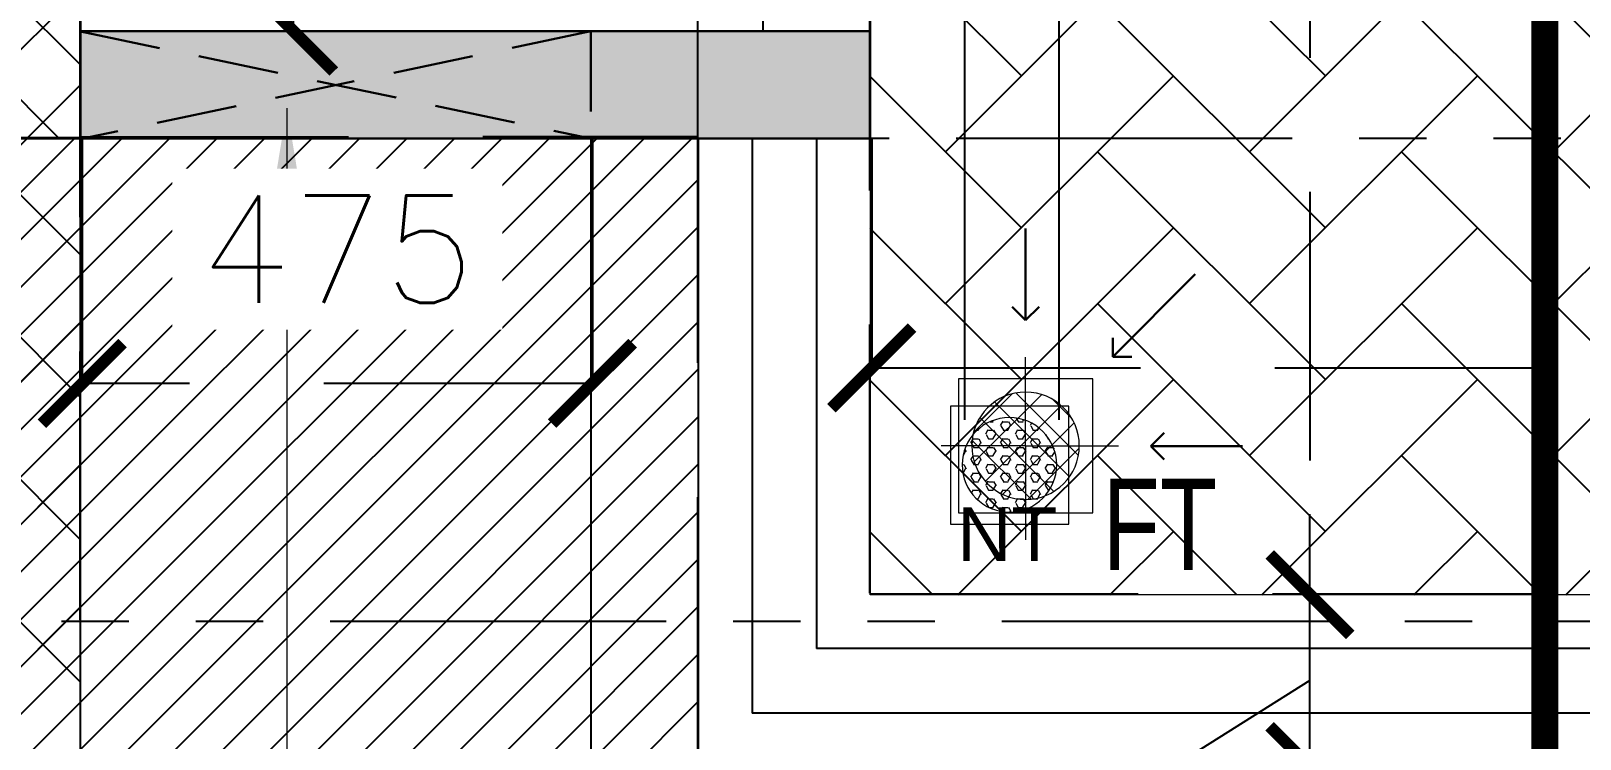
# Model space of a CAD drawing. Header units: millimetres. Extents: x 1135099 to 1230264, y -5736945 to -5695799.
# Drawn here: x 1202645 to 1204086, y -5729244 to -5728585 of the extents above; entities that cross this region are included whole.
import ezdxf

# ---------------------------------------------------------------- set-up
doc = ezdxf.new("R2010")
doc.units = ezdxf.units.MM
doc.header["$LTSCALE"] = 1000
doc.header["$MEASUREMENT"] = 0
for name, pattern in [('$0$AUDIT_D_120904163729-0', [0]), ('$0$PHANTOM2', [1.25, 0.625, -0.125, 0.125, -0.125, 0.125, -0.125]), ('2BHK-A - FRONT$1$AUDIT_D_120904163729-0', [0]), ('2BHK-A - FRONT$1$HIDDEN', [0.375, 0.25, -0.125]), ('AUDIT_D_120904163729-0', [0]), ('T8(T9 IS SIMILAR) - DIMENSION & TEXTING$0$HIDDEN', [0.375, 0.25, -0.125]), ('T8(T9 IS SIMILAR) - DIMENSION & TEXTING$0$T8_REFUGE COLUMNS$0$HIDDEN', [0.375, 0.25, -0.125]), ('T8(T9 IS SIMILAR) - DIMENSION & TEXTING$1$AUDIT_D_120904163729-0', [0]), ('T8(T9 IS SIMILAR) - TYPICAL FLOOR ELEVATION$1$AUDIT_D_120904163729-0', [0]), ('T8(T9 IS SIMILAR)$0$$0$HIDDEN', [0.375, 0.25, -0.125]), ('T8(T9 IS SIMILAR)$0$HIDDEN', [0.375, 0.25, -0.125])]:
    doc.linetypes.add(name, pattern=pattern)
doc.layers.get('0').update_dxf_attribs({"linetype": 'AUDIT_D_120904163729-0'})
for name, color, linetype in [('$0$A-WALL-FEATURES', 6, '$0$AUDIT_D_120904163729-0'), ('2BHK-A - FRONT$1$A-DECK SUNK 125', 8, 'Continuous'), ('2BHK-A - FRONT$1$A-HATCH -160', 251, '2BHK-A - FRONT$1$AUDIT_D_120904163729-0'), ('2BHK-A - FRONT$1$CUT-OUT', 49, 'Continuous'), ('2BHK-A - FRONT$1$ELE 1', 1, 'Continuous'), ('T8(T9 IS SIMILAR) - DIMENSION & TEXTING$0$A-DIMENSIONS', 2, 'T8(T9 IS SIMILAR) - DIMENSION & TEXTING$0$HIDDEN'), ('T8(T9 IS SIMILAR) - DIMENSION & TEXTING$0$A-PLUMBING', 7, 'T8(T9 IS SIMILAR) - DIMENSION & TEXTING$1$AUDIT_D_120904163729-0'), ('T8(T9 IS SIMILAR) - DIMENSION & TEXTING$0$U-TI-NT', 7, 'Continuous'), ('T8(T9 IS SIMILAR) - DIMENSION & TEXTING$0$U-TI-TEXT', 7, 'Continuous'), ('T8(T9 IS SIMILAR) - TYPICAL FLOOR ELEVATION$1$A-WALL HATCH', 252, 'T8(T9 IS SIMILAR) - TYPICAL FLOOR ELEVATION$1$AUDIT_D_120904163729-0'), ('T8(T9 IS SIMILAR) - TYPICAL FLOOR ELEVATION$1$A-WALL-FEATURES', 6, 'T8(T9 IS SIMILAR) - TYPICAL FLOOR ELEVATION$1$AUDIT_D_120904163729-0'), ('T8(T9 IS SIMILAR)$0$S-BEAM', 20, 'T8(T9 IS SIMILAR)$0$$0$HIDDEN')]:
    doc.layers.add(name, color=color, linetype=linetype)
for name, color, linetype, lineweight in [('2BHK-A - FRONT$1$$0$a-TOI-fixtures', 251, 'Continuous', 0), ('2BHK-A - FRONT$1$a-TOI-fixtures', 251, 'Continuous', 0), ('2BHK-A - FRONT$1$A-WALL- 160', 6, 'Continuous', 30), ('2BHK-A - FRONT$1$Ele', 8, 'Continuous', 15), ('T8(T9 IS SIMILAR) - DIMENSION & TEXTING$1$a-Text', 4, 'Continuous', 0), ('T8(T9 IS SIMILAR) - DIMENSION & TEXTING$1$R0-18-10-2014-T1-1st Podium Floor Plan$0$Text', 2, 'Continuous', 0), ('T8(T9 IS SIMILAR)$0$D&W', 8, 'Continuous', 25)]:
    doc.layers.add(name, color=color, linetype=linetype, lineweight=lineweight)
doc.layers.add('T8(T9 IS SIMILAR) - DIMENSION & TEXTING$0$U-IPD-75mm RWP PIPE', color=7, linetype='Continuous', true_color=0x2a00ff)
doc.styles.add('2BHK-A - FRONT$1$Romans 1', font='romans.shx', dxfattribs={"height": 100})
doc.styles.add('T8(T9 IS SIMILAR) - DIMENSION & TEXTING$0$arial', font='sanss___.ttf')
doc.styles.add('T8(T9 IS SIMILAR) - DIMENSION & TEXTING$0$Romans 1', font='romans.shx', dxfattribs={"height": 100})
doc.styles.add('T8(T9 IS SIMILAR) - DIMENSION & TEXTING$1$ARIAL ARROW', font='swisscl.ttf')
doc.styles.add('T8(T9 IS SIMILAR) - DIMENSION & TEXTING$1$Tahoma', font='tahoma.ttf')
doc.dimstyles.new('2BHK-A - FRONT$1$ALPINE S', dxfattribs={"dimscale": 0, "dimtxt": 100, "dimasz": 75, "dimexe": 0, "dimexo": 0, "dimgap": 75, "dimtad": 1, "dimdec": 0, "dimzin": 0, "dimdsep": 46, "dimtxsty": '2BHK-A - FRONT$1$Romans 1', "dimblk": '2BHK-A - FRONT$1$_ArchTick', "dimcen": 0.09, "dimclrd": 256, "dimclre": 256, "dimclrt": 7, "dimadec": 0, "dimazin": 0, "dimtfac": 1, "dimtdec": 0, "dimtofl": 0, "dimtmove": 1, "dimatfit": 0, "dimldrblk": '2BHK-A - FRONT$1$_Open90', "dimfxl": 1, "dimtolj": 1, "dimtzin": 0, "dimarcsym": 0})
doc.dimstyles.new('T8(T9 IS SIMILAR) - DIMENSION & TEXTING$0$ALPINE S', dxfattribs={"dimscale": 0, "dimtxt": 100, "dimasz": 75, "dimexe": 0, "dimexo": 0, "dimgap": 75, "dimtad": 1, "dimdec": 0, "dimzin": 0, "dimdsep": 46, "dimtxsty": 'T8(T9 IS SIMILAR) - DIMENSION & TEXTING$0$Romans 1', "dimblk": 'T8(T9 IS SIMILAR) - DIMENSION & TEXTING$0$_ArchTick', "dimcen": 0.09, "dimclrd": 256, "dimclre": 256, "dimclrt": 7, "dimadec": 0, "dimazin": 0, "dimtfac": 1, "dimtdec": 0, "dimtofl": 0, "dimtmove": 1, "dimatfit": 0, "dimldrblk": 'T8(T9 IS SIMILAR) - DIMENSION & TEXTING$0$_Open90', "dimfxl": 1, "dimtolj": 1, "dimtzin": 0, "dimarcsym": 0})
doc.dimstyles.new('T8(T9 IS SIMILAR) - DIMENSION & TEXTING$1$SAMATA STD', dxfattribs={"dimtxt": 100, "dimasz": 50, "dimexe": 50, "dimexo": 50, "dimgap": 10, "dimtad": 0, "dimdec": 0, "dimrnd": 5, "dimzin": 0, "dimdsep": 46, "dimtxsty": 'T8(T9 IS SIMILAR) - DIMENSION & TEXTING$1$Tahoma', "dimblk": 'T8(T9 IS SIMILAR) - DIMENSION & TEXTING$1$_Origin2', "dimcen": -50, "dimdle": 50, "dimclrd": 7, "dimclre": 7, "dimclrt": 7, "dimadec": 0, "dimazin": 0, "dimtfac": 1, "dimtdec": 0, "dimtmove": 1, "dimatfit": 3, "dimfxl": 150, "dimtfill": 1, "dimtolj": 1, "dimtzin": 0, "dimlwd": -1, "dimlwe": -1, "dimarcsym": 0})

# ---------------------------------------------------------------- blocks, each defined once
blk = doc.blocks.new('T8(T9 IS SIMILAR) - DIMENSION & TEXTING$0$_ArchTick')
at = {"color": 0, "linetype": 'ByBlock', "const_width": 0.15}
blk.add_lwpolyline([(-0.5, -0.5), (0.5, 0.5)], dxfattribs=at)
blk = doc.blocks.new('*D619')
at = {"layer": 'T8(T9 IS SIMILAR) - DIMENSION & TEXTING$0$A-DIMENSIONS', "linetype": 'T8(T9 IS SIMILAR) - DIMENSION & TEXTING$0$HIDDEN', "lineweight": -2, "transparency": 16777216}
for p, q in [((1202692.3, -5727609.6), (1202889.2, -5727609.6)), ((1202692.3, -5728585), (1202889.2, -5728585))]:
    blk.add_line(p, q, dxfattribs=at)
at = {"layer": 'T8(T9 IS SIMILAR) - DIMENSION & TEXTING$0$A-DIMENSIONS', "lineweight": -2, "transparency": 16777216}
blk.add_line((1202889.2, -5728585), (1202889.2, -5727609.6), dxfattribs=at)
at = {"layer": 'T8(T9 IS SIMILAR) - DIMENSION & TEXTING$0$A-DIMENSIONS', "linetype": 'ByBlock', "lineweight": -2, "transparency": 16777216, "xscale": 75, "yscale": 75, "zscale": 75}
for p, rotation in [((1202889.2, -5727609.6), 90), ((1202889.2, -5728585), 270)]:
    blk.add_blockref('T8(T9 IS SIMILAR) - DIMENSION & TEXTING$0$_ArchTick', p, dxfattribs=dict(at, rotation=rotation))
at = {"layer": 'T8(T9 IS SIMILAR) - DIMENSION & TEXTING$0$A-DIMENSIONS', "color": 7, "linetype": 'ByBlock', "transparency": 16777216, "insert": (1202764.2, -5728097.3), "char_height": 100, "attachment_point": 5, "rotation": 90, "style": 'T8(T9 IS SIMILAR) - DIMENSION & TEXTING$0$Romans 1'}
blk.add_mtext('\\A1;975', dxfattribs=at)
blk = doc.blocks.new('T8(T9 IS SIMILAR) - DIMENSION & TEXTING$0$_Open90')
at = {"color": 0, "linetype": 'ByBlock', "lineweight": -2}
for p, q in [((-0.5, 0.5), (0, 0)), ((0, 0), (-1, 0)), ((0, 0), (-0.5, -0.5))]:
    blk.add_line(p, q, dxfattribs=at)
blk = doc.blocks.new('*D620')
at = {"layer": 'T8(T9 IS SIMILAR) - DIMENSION & TEXTING$0$A-DIMENSIONS', "linetype": 'T8(T9 IS SIMILAR) - DIMENSION & TEXTING$0$HIDDEN', "lineweight": -2, "transparency": 16777216}
for p, q in [((1203427.3, -5728684), (1203427.3, -5728898.5)), ((1206197.3, -5728684), (1206197.3, -5728898.5))]:
    blk.add_line(p, q, dxfattribs=at)
at = {"layer": 'T8(T9 IS SIMILAR) - DIMENSION & TEXTING$0$A-DIMENSIONS', "lineweight": -2, "transparency": 16777216}
blk.add_line((1203427.3, -5728898.5), (1206197.3, -5728898.5), dxfattribs=at)
at = {"layer": 'T8(T9 IS SIMILAR) - DIMENSION & TEXTING$0$A-DIMENSIONS', "linetype": 'ByBlock', "lineweight": -2, "transparency": 16777216, "xscale": 75, "yscale": 75, "zscale": 75, "rotation": 180}
blk.add_blockref('T8(T9 IS SIMILAR) - DIMENSION & TEXTING$0$_ArchTick', (1203427.3, -5728898.5), dxfattribs=at)
at = {"layer": 'T8(T9 IS SIMILAR) - DIMENSION & TEXTING$0$A-DIMENSIONS', "linetype": 'ByBlock', "lineweight": -2, "transparency": 16777216, "xscale": 75, "yscale": 75, "zscale": 75}
blk.add_blockref('T8(T9 IS SIMILAR) - DIMENSION & TEXTING$0$_ArchTick', (1206197.3, -5728898.5), dxfattribs=at)
at = {"layer": 'T8(T9 IS SIMILAR) - DIMENSION & TEXTING$0$A-DIMENSIONS', "color": 7, "linetype": 'ByBlock', "transparency": 16777216, "insert": (1204812.3, -5728773.5), "char_height": 100, "attachment_point": 5, "style": 'T8(T9 IS SIMILAR) - DIMENSION & TEXTING$0$Romans 1'}
blk.add_mtext('\\A1;2770', dxfattribs=at)
blk = doc.blocks.new('*D581')
at = {"layer": 'T8(T9 IS SIMILAR) - DIMENSION & TEXTING$0$A-DIMENSIONS', "linetype": 'T8(T9 IS SIMILAR) - DIMENSION & TEXTING$0$HIDDEN', "lineweight": -2, "transparency": 16777216}
for p, q in [((1203861.5, -5727609.6), (1203835, -5727609.6)), ((1203861.5, -5729109.6), (1203835, -5729109.6))]:
    blk.add_line(p, q, dxfattribs=at)
at = {"layer": 'T8(T9 IS SIMILAR) - DIMENSION & TEXTING$0$A-DIMENSIONS', "lineweight": -2, "transparency": 16777216}
blk.add_line((1203835, -5727609.6), (1203835, -5729109.6), dxfattribs=at)
at = {"layer": 'T8(T9 IS SIMILAR) - DIMENSION & TEXTING$0$A-DIMENSIONS', "linetype": 'ByBlock', "lineweight": -2, "transparency": 16777216, "xscale": 75, "yscale": 75, "zscale": 75}
for p, rotation in [((1203835, -5727609.6), 90), ((1203835, -5729109.6), 270)]:
    blk.add_blockref('T8(T9 IS SIMILAR) - DIMENSION & TEXTING$0$_ArchTick', p, dxfattribs=dict(at, rotation=rotation))
at = {"layer": 'T8(T9 IS SIMILAR) - DIMENSION & TEXTING$0$A-DIMENSIONS', "color": 7, "linetype": 'ByBlock', "transparency": 16777216, "insert": (1203710, -5728359.6), "char_height": 100, "attachment_point": 5, "rotation": 90, "style": 'T8(T9 IS SIMILAR) - DIMENSION & TEXTING$0$Romans 1'}
blk.add_mtext('\\A1;1500', dxfattribs=at)
blk = doc.blocks.new('T8(T9 IS SIMILAR) - DIMENSION & TEXTING$0$NT')
at = {"layer": 'T8(T9 IS SIMILAR) - DIMENSION & TEXTING$1$a-Text', "lineweight": 0, "ltscale": 0.001}
h = blk.add_hatch(dxfattribs=at)
h.set_pattern_fill('HEX', color=6, scale=2, angle=90, style=0)
h.set_pattern_definition([(90, (757.184838, 130.392763), (-0.009976283, -1e-14), [0.00575981, -0.01151962]), (210, (757.184838, 130.392763), (0.00498814, -0.008639714), [0.00575981, -0.01151962]), (150, (757.184838, 130.398523), (-0.00498814, -0.008639714), [0.00575981, -0.01151962])])
h.paths.add_polyline_path([(756.5957, 132.1504, -1), (756.5957, 132.2604, -1)])
at = {"layer": 'T8(T9 IS SIMILAR) - DIMENSION & TEXTING$1$a-Text', "color": 6, "lineweight": 0}
for p, q in [((756.5266, 132.137), (756.5266, 132.2745)), ((756.5266, 132.2745), (756.6641, 132.2745)), ((756.6641, 132.2745), (756.6641, 132.137)), ((756.6641, 132.137), (756.5266, 132.137))]:
    blk.add_line(p, q, dxfattribs=at)
blk.add_circle((756.5957, 132.2054), 0.055, dxfattribs=at)
blk = doc.blocks.new('T8(T9 IS SIMILAR) - DIMENSION & TEXTING$0$A$C77D62699')
at = {"layer": 'T8(T9 IS SIMILAR) - DIMENSION & TEXTING$0$U-IPD-75mm RWP PIPE', "linetype": 'ByBlock', "elevation": 0}
for points in [[(-3938.5, -15072.9), (-3938.5, -13898.4)], [(-3850.5, -15072.9), (-3850.5, -13898.4)]]:
    blk.add_lwpolyline(points, dxfattribs=at)
at = {"layer": 'T8(T9 IS SIMILAR) - DIMENSION & TEXTING$0$U-TI-NT', "lineweight": 0, "xscale": -800.000000005728, "yscale": 800.000000005728, "zscale": 800.000000005728, "rotation": 270.0005630017112}
blk.add_blockref('T8(T9 IS SIMILAR) - DIMENSION & TEXTING$0$NT', (-109655.3, -620392.3), dxfattribs=at)
at = {"layer": 'T8(T9 IS SIMILAR) - DIMENSION & TEXTING$0$U-TI-TEXT', "style": 'T8(T9 IS SIMILAR) - DIMENSION & TEXTING$0$arial'}
blk.add_text('NT', height=50, dxfattribs=at).set_placement((-3945.5, -15204.3, -0.4))
blk = doc.blocks.new('T8(T9 IS SIMILAR) - DIMENSION & TEXTING$1$_Origin2')
at = {"color": 0, "linetype": 'ByBlock', "lineweight": -2}
blk.add_line((-0.5, 0), (-1, 0), dxfattribs=at)
for radius in [0.5, 0.25]:
    blk.add_circle((0, 0), radius, dxfattribs=at)
blk = doc.blocks.new('*D278')
at = {"layer": 'T8(T9 IS SIMILAR) - DIMENSION & TEXTING$0$A-DIMENSIONS', "linetype": 'T8(T9 IS SIMILAR) - DIMENSION & TEXTING$0$HIDDEN', "lineweight": -2, "transparency": 16777216}
for p, q in [((1202692.6, -5728685.4), (1202692.6, -5728912.9)), ((1203167.3, -5728684), (1203167.3, -5728912.9))]:
    blk.add_line(p, q, dxfattribs=at)
at = {"layer": 'T8(T9 IS SIMILAR) - DIMENSION & TEXTING$0$A-DIMENSIONS', "lineweight": -2, "transparency": 16777216}
blk.add_line((1203167.3, -5728912.9), (1202692.6, -5728912.9), dxfattribs=at)
at = {"layer": 'T8(T9 IS SIMILAR) - DIMENSION & TEXTING$0$A-DIMENSIONS', "linetype": 'ByBlock', "lineweight": -2, "transparency": 16777216, "xscale": 75, "yscale": 75, "zscale": 75, "rotation": 180}
blk.add_blockref('T8(T9 IS SIMILAR) - DIMENSION & TEXTING$0$_ArchTick', (1202692.6, -5728912.9), dxfattribs=at)
at = {"layer": 'T8(T9 IS SIMILAR) - DIMENSION & TEXTING$0$A-DIMENSIONS', "linetype": 'ByBlock', "lineweight": -2, "transparency": 16777216, "xscale": 75, "yscale": 75, "zscale": 75}
blk.add_blockref('T8(T9 IS SIMILAR) - DIMENSION & TEXTING$0$_ArchTick', (1203167.3, -5728912.9), dxfattribs=at)
at = {"layer": 'T8(T9 IS SIMILAR) - DIMENSION & TEXTING$0$A-DIMENSIONS', "color": 7, "linetype": 'ByBlock', "transparency": 16777216, "insert": (1202929.9, -5728787.9), "char_height": 100, "attachment_point": 5, "style": 'T8(T9 IS SIMILAR) - DIMENSION & TEXTING$0$Romans 1', "bg_fill": 3, "box_fill_scale": 1.25, "bg_fill_color": 256, "bg_fill_true_color": 13158600, "bg_fill_transparency": 0}
blk.add_mtext('\\A1;475', dxfattribs=at)
blk = doc.blocks.new('*D271')
at = {"layer": 'T8(T9 IS SIMILAR) - DIMENSION & TEXTING$0$A-DIMENSIONS', "lineweight": -2, "transparency": 16777216}
for p, q in [((1203835, -5729109.6), (1203835, -5729034.6)), ((1203835, -5729269.7), (1203835, -5729109.6)), ((1203835, -5729189.6), (1203645.8, -5729308.5)), ((1203835, -5729269.7), (1203835, -5729344.7)), ((1203645.8, -5729308.5), (1203645.8, -5729701.4))]:
    blk.add_line(p, q, dxfattribs=at)
at = {"layer": 'T8(T9 IS SIMILAR) - DIMENSION & TEXTING$0$A-DIMENSIONS', "linetype": 'T8(T9 IS SIMILAR) - DIMENSION & TEXTING$0$HIDDEN', "lineweight": -2, "transparency": 16777216}
for p, q in [((1203861.5, -5729109.6), (1203835, -5729109.6)), ((1203861.5, -5729269.7), (1203835, -5729269.7))]:
    blk.add_line(p, q, dxfattribs=at)
at = {"layer": 'T8(T9 IS SIMILAR) - DIMENSION & TEXTING$0$A-DIMENSIONS', "linetype": 'ByBlock', "lineweight": -2, "transparency": 16777216, "xscale": 75, "yscale": 75, "zscale": 75}
for p, rotation in [((1203835, -5729109.6), 270), ((1203835, -5729269.7), 90)]:
    blk.add_blockref('T8(T9 IS SIMILAR) - DIMENSION & TEXTING$0$_ArchTick', p, dxfattribs=dict(at, rotation=rotation))
at = {"layer": 'T8(T9 IS SIMILAR) - DIMENSION & TEXTING$0$A-DIMENSIONS', "color": 7, "linetype": 'ByBlock', "transparency": 16777216, "insert": (1203520.8, -5729505), "char_height": 100, "attachment_point": 5, "rotation": 90, "style": 'T8(T9 IS SIMILAR) - DIMENSION & TEXTING$0$Romans 1'}
blk.add_mtext('\\A1;160', dxfattribs=at)
blk = doc.blocks.new('2BHK-A - FRONT$1$_ArchTick')
at = {"color": 0, "linetype": 'ByBlock', "const_width": 0.15}
blk.add_lwpolyline([(-0.5, -0.5), (0.5, 0.5)], dxfattribs=at)
blk = doc.blocks.new('2BHK-A - FRONT$1$_Open90')
at = {"color": 0, "linetype": 'ByBlock', "lineweight": -2}
for p, q in [((0, 0), (-1, 0)), ((-0.5, 0.5), (0, 0)), ((0, 0), (-0.5, -0.5))]:
    blk.add_line(p, q, dxfattribs=at)
blk = doc.blocks.new('T8(T9 IS SIMILAR) - TYPICAL FLOOR ELEVATION')
at = {"layer": 'T8(T9 IS SIMILAR) - TYPICAL FLOOR ELEVATION$1$A-WALL HATCH', "linetype": 'ByBlock'}
h = blk.add_hatch(dxfattribs=at)
h.set_pattern_fill('ANSI37', color=256, scale=750)
h.set_pattern_definition([(45, (-0.1, -0.21), (-66.2912607, 66.2912607), []), (135, (-0.1, -0.21), (-66.2912607, -66.2912607), [])])
h.paths.add_polyline_path([(1186632.3, -5709913.9), (1186432.3, -5709913.9), (1186432.3, -5708154.2), (1186632.3, -5708154.2)])
h.paths.add_polyline_path([(1190032.3, -5708154), (1190232.6, -5708154), (1190232.6, -5709913.7), (1190032.3, -5709913.7)])
h.paths.add_polyline_path([(1202792.3, -5700405.8), (1202592.3, -5700405.8), (1202592.3, -5701090.3), (1202792.3, -5701090.3)])
h.paths.add_polyline_path([(1209952.2, -5700405.8), (1209752.2, -5700405.8), (1209752.2, -5701092), (1209952.2, -5701092)])
h.paths.add_polyline_path([(1222512.1, -5708154), (1222311.7, -5708154), (1222311.7, -5709913.7), (1222512.1, -5709913.7)])
h.paths.add_polyline_path([(1225912.1, -5709913.9), (1226112.1, -5709913.9), (1226112.1, -5708154.2), (1225912.1, -5708154.2)])
h.paths.add_polyline_path([(1209852.3, -5729369.1), (1210052.3, -5729369.1), (1210052.3, -5728684.2), (1209852.3, -5728684.2)])
h.paths.add_polyline_path([(1202692.1, -5729369.1), (1202492, -5729369.1), (1202492, -5728684.2), (1202692.1, -5728684.2)])
at = {"layer": 'T8(T9 IS SIMILAR) - TYPICAL FLOOR ELEVATION$1$A-WALL-FEATURES', "linetype": 'ByBlock'}
blk.add_lwpolyline([(1202692.2, -5729368.9), (1202492.1, -5729368.9), (1202492.1, -5728684), (1202692.2, -5728684)], close=True, dxfattribs=at)
blk.add_lwpolyline([(1203167.3, -5728684), (1203167.3, -5729369.6), (1209377.3, -5729369.6), (1209377.3, -5728684)], dxfattribs=at)
blk = doc.blocks.new('T8(T9 IS SIMILAR) - DIMENSION & TEXTING')
at = {"color": 4, "linetype": 'T8(T9 IS SIMILAR) - DIMENSION & TEXTING$0$T8_REFUGE COLUMNS$0$HIDDEN', "ltscale": 5, "const_width": 25, "elevation": 0.1}
blk.add_lwpolyline([(1204053.5, -5730701.3), (1204053.5, -5728033.3)], dxfattribs=at)
at = {"layer": 'T8(T9 IS SIMILAR) - DIMENSION & TEXTING$0$A-PLUMBING', "linetype": 'ByBlock'}
blk.add_blockref('T8(T9 IS SIMILAR) - DIMENSION & TEXTING$0$A$C77D62699', (1207452.3, -5713874), dxfattribs=at)
at = {"layer": 'T8(T9 IS SIMILAR) - DIMENSION & TEXTING$1$R0-18-10-2014-T1-1st Podium Floor Plan$0$Text', "linetype": 'ByBlock', "style": 'T8(T9 IS SIMILAR) - DIMENSION & TEXTING$1$ARIAL ARROW'}
blk.add_text('FT', height=85, dxfattribs=at).set_placement((1203642.1, -5729086.7))
at = {"layer": 'T8(T9 IS SIMILAR) - DIMENSION & TEXTING$0$A-DIMENSIONS', "linetype": 'ByBlock'}
for base, p1, p2, picture, middle in [((1202889.2, -5727609.6), (1202692.3, -5728585), (1202692.3, -5727609.6), '*D619', (1202764.2, -5728097.3)), ((1203835, -5729109.6), (1203861.5, -5727609.6), (1203861.5, -5729109.6), '*D581', (1203710, -5728359.6))]:
    dim = blk.add_linear_dim(base=base, p1=p1, p2=p2, angle=90, dimstyle='T8(T9 IS SIMILAR) - DIMENSION & TEXTING$0$ALPINE S', override={"dimscale": 1, "dimfxl": 5, "dimarcsym": 1}, dxfattribs=at)
    dim.commit()
    dim.dimension.update_dxf_attribs({"geometry": picture, "text_midpoint": middle})
dim = blk.add_linear_dim(base=(1206197.3, -5728898.5), p1=(1203427.3, -5728684), p2=(1206197.3, -5728684), dimstyle='T8(T9 IS SIMILAR) - DIMENSION & TEXTING$0$ALPINE S', override={"dimscale": 1, "dimfxl": 5, "dimarcsym": 1}, dxfattribs=at)
dim.commit()
dim.dimension.update_dxf_attribs({"geometry": '*D620', "text_midpoint": (1204812.3, -5728773.5)})
dim = blk.add_linear_dim(base=(1203835, -5729109.6), p1=(1203861.5, -5729269.7, -0.6), p2=(1203861.5, -5729109.6), angle=270, dimstyle='T8(T9 IS SIMILAR) - DIMENSION & TEXTING$0$ALPINE S', override={"dimscale": 1, "dimfxl": 5, "dimarcsym": 1}, dxfattribs=at)
dim.commit()
dim.dimension.update_dxf_attribs({"geometry": '*D271', "text_midpoint": (1203645.8, -5729383.5), "dimtype": 128})
at = {"layer": 'T8(T9 IS SIMILAR) - DIMENSION & TEXTING$1$R0-18-10-2014-T1-1st Podium Floor Plan$0$Text'}
blk.add_leader([(1202883.1, -5728656.6), (1202883.1, -5728955.9), (1202883.1, -5729437.7)], dimstyle='T8(T9 IS SIMILAR) - DIMENSION & TEXTING$1$SAMATA STD', override={"dimscale": 1, "dimasz": 100, "dimclrd": 2, "dimfxlon": 1, "dimarcsym": 1}, dxfattribs=at)
at = {"layer": 'T8(T9 IS SIMILAR) - DIMENSION & TEXTING$0$A-DIMENSIONS', "linetype": 'ByBlock'}
dim = blk.add_linear_dim(base=(1202692.6, -5728912.9), p1=(1203167.3, -5728684), p2=(1202692.6, -5728685.4), dimstyle='T8(T9 IS SIMILAR) - DIMENSION & TEXTING$0$ALPINE S', override={"dimscale": 1, "dimfxl": 5, "dimtfill": 1, "dimarcsym": 1}, dxfattribs=at)
dim.commit()
dim.dimension.update_dxf_attribs({"geometry": '*D278', "text_midpoint": (1202929.9, -5728787.9)})
blk = doc.blocks.new('2BHK-A - FRONT$1$A$C1DA736AB')
at = {"layer": '2BHK-A - FRONT$1$a-TOI-fixtures', "linetype": 'ByBlock'}
for points in [[(117, 0.4, 0), (202.3, 0.4, 0)], [(81.7, -82.8, 0), (158.2, -159.9, 0)], [(0.4, -117, 0), (0.4, -202.3, 0)]]:
    blk.add_leader(points, dimstyle='2BHK-A - FRONT$1$ALPINE S', override={"dimscale": 1, "dimasz": 25, "dimtad": 0, "dimfxl": 5, "dimtfill": 1, "dimarcsym": 1}, dxfattribs=at)
blk = doc.blocks.new('2BHK-A - FRONT$1$$0$Type-A-First Floor Plan-bottom-up$0$FLOOR TRAP-flat-6')
at = {"layer": '2BHK-A - FRONT$1$$0$a-TOI-fixtures'}
h = blk.add_hatch(dxfattribs=at)
h.set_pattern_fill('ACET-2D-_USER', color=256, scale=20, angle=45, style=0, double=1, pattern_type=0)
h.set_pattern_definition([(45, (-789896.981, 5385770.066), (-14.142135624, 14.142135624), []), (135, (-789896.981, 5385770.066), (-14.142135624, -14.142135624), [])])
edge = h.paths.add_edge_path()
edge.add_arc((150, 150), 50, 0, 360)
for q in [(150, 228.6), (67.6, 150), (237.4, 150), (150, 63.6)]:
    blk.add_line((150, 150), q, dxfattribs=at)
blk.add_lwpolyline([(87.5, 212.5), (212.5, 212.5), (212.5, 87.5), (87.5, 87.5)], close=True, dxfattribs=at)
blk.add_circle((150, 150), 50, dxfattribs=at)
at = {"layer": '2BHK-A - FRONT$1$A-WALL- 160', "linetype": 'ByBlock', "rotation": 270}
blk.add_blockref('2BHK-A - FRONT$1$A$C1DA736AB', (150, 150.4), dxfattribs=at)
blk = doc.blocks.new('2BHK-A - FRONT')
at = {"layer": '2BHK-A - FRONT$1$A-DECK SUNK 125'}
h = blk.add_hatch(dxfattribs=at)
h.set_pattern_fill('AR-HBONE', color=256, scale=25)
h.set_pattern_definition([(45, (0, -0.98), (1e-14, 141.4213562), [300, -100]), (135, (70.71, 69.74), (1e-14, 141.4213562), [300, -100])])
h.paths.add_polyline_path([(1148934.5, -5727609.6), (1151704.5, -5727609.6), (1151704.5, -5729109.6), (1148934.5, -5729109.6)])
at = {"layer": '2BHK-A - FRONT$1$A-HATCH -160', "linetype": 'ByBlock'}
h = blk.add_hatch(dxfattribs=at)
h.set_pattern_fill('ZIGZAG', color=256, scale=250)
h.set_pattern_definition([(0, (0, 0), (31.25, 31.25), [31.25, -31.25]), (90, (31.25, 0), (-31.25, 31.25), [31.25, -31.25])])
h.paths.add_polyline_path([(1142149.5, -5723474.6), (1143849.6, -5723474.6), (1143849.6, -5723374.6), (1142149.5, -5723374.6)])
h.paths.add_polyline_path([(1144889.5, -5724474.6), (1144889.5, -5724574.6), (1147099.5, -5724574.6), (1147099.5, -5724474.6), (1145949.5, -5724474.2), (1145949.5, -5724374.2), (1145849.5, -5724374.2), (1145849.5, -5724474.6)])
h.paths.add_polyline_path([(1145949.5, -5723374.2), (1146849.2, -5723374.2), (1146849.2, -5723474.2), (1145949.5, -5723474.2)])
h.paths.add_polyline_path([(1147599.2, -5723474.2), (1148199.2, -5723474.2), (1148199.2, -5723374.2), (1147599.2, -5723374.2)])
h.paths.add_polyline_path([(1150399.5, -5721024.5), (1150499.5, -5721024.5), (1150499.5, -5721774.2), (1150399.5, -5721774.2)])
h.paths.add_polyline_path([(1150399.5, -5720124.5), (1150499.5, -5720124.5), (1150499.5, -5719224.6), (1150399.5, -5719224.6)])
h.paths.add_polyline_path([(1145549.4, -5721674.6), (1145649.4, -5721674.6), (1145649.4, -5721174.6), (1145649.4, -5721174.6), (1145649.4, -5721073.7), (1145549.4, -5721073.9)])
h.paths.add_polyline_path([(1148199.5, -5728684.2), (1148934.5, -5728684.2), (1148934.5, -5728584.2), (1148199.5, -5728584.2)])
h.paths.add_polyline_path([(1148449.5, -5721774.6), (1148849.5, -5721774.6), (1148849.5, -5721674.6), (1148449.5, -5721674.6)])
h.paths.add_polyline_path([(1150149.5, -5721674.6), (1150399.5, -5721674.6), (1150399.5, -5721774.6), (1150149.5, -5721774.6)])
h = blk.add_hatch(dxfattribs=at)
h.set_pattern_fill('ANSI32', color=256, scale=150)
h.set_pattern_definition([(45, (0, -0.55), (-39.77475644, 39.77475644), []), (45, (26.517, -0.55), (-39.77475644, 39.77475644), [])])
h.paths.add_polyline_path([(1145269.9, -5728524.2), (1145269.9, -5728684.2), (1144639.8, -5728684.2), (1144639.8, -5726829.5), (1144799.8, -5726829.5), (1144799.8, -5728524.2)])
h.paths.add_polyline_path([(1148934.5, -5727449.8), (1148934.5, -5727609.8), (1147999.5, -5727609.8), (1147999.5, -5727009.5), (1148159.5, -5727009.5), (1148159.5, -5727449.8)])
h.paths.add_polyline_path([(1147999.5, -5728684.2), (1147999.5, -5728524.2), (1147369.9, -5728524.2), (1147369.9, -5728684.2)])
edge = h.paths.add_edge_path()
edge.add_line((1151334.5, -5727449.8), (1151779.5, -5727449.8))
edge.add_line((1151779.5, -5727449.8), (1151779.5, -5727609.8))
edge.add_line((1151704.5, -5727609.8), (1151334.5, -5727609.8))
edge.add_line((1151334.5, -5727609.8), (1151334.5, -5727449.8))
h.paths.add_polyline_path([(1146264.5, -5719573.8), (1146424.5, -5719573.8), (1146424.5, -5719224.6), (1146264.5, -5719224.6)])
h.paths.add_polyline_path([(1145549.4, -5721834.4), (1145788.9, -5721834.4), (1145790, -5721674.6), (1145549.4, -5721674.6)])
h.paths.add_polyline_path([(1145949.5, -5721924.2), (1145949.5, -5722524.6), (1145789.5, -5722524.6), (1145789.5, -5721924.2)])
h.paths.add_polyline_path([(1144599.5, -5721924.6), (1144759.5, -5721924.6), (1144762, -5722524.6), (1144602, -5722524.6)])
h.paths.add_polyline_path([(1144599.5, -5723474.6), (1144599.5, -5723174.6), (1144759.5, -5723174.6), (1144759.5, -5723314.6), (1145789.5, -5723314.6), (1145789.5, -5723174.6), (1145949.5, -5723174.6), (1145949.5, -5723474.2)])
h = blk.add_hatch(dxfattribs=at)
h.set_pattern_fill('ANSI37', color=256, scale=500)
h.paths.add_polyline_path([(1141249.5, -5727584.8), (1141049.5, -5727584.8), (1141049.5, -5726519.5), (1141249.5, -5726519.5)])
h.paths.add_polyline_path([(1141249.5, -5723474.2), (1141899.2, -5723474.2), (1141899.2, -5723274.2), (1141249.5, -5723274.2)])
h.paths.add_polyline_path([(1147999.5, -5728684.2), (1148199.5, -5728684.2), (1148199.5, -5727609.8), (1147999.5, -5727609.8)])
at = {"layer": '2BHK-A - FRONT$1$A-WALL- 160', "linetype": 'ByBlock'}
for p, q in [((1148199.5, -5728684.6), (1148199.5, -5727609.6)), ((1147369.9, -5728684.6), (1148199.5, -5728684.6))]:
    blk.add_line(p, q, dxfattribs=at)
at = {"layer": '2BHK-A - FRONT$1$A-WALL- 160', "color": 5, "linetype": '2BHK-A - FRONT$1$HIDDEN', "ltscale": 0.3}
for p, q in [((1148199.7, -5728585), (1148674.5, -5728684.6)), ((1148674.5, -5728584.6), (1148199.8, -5728685))]:
    blk.add_line(p, q, dxfattribs=at)
at = {"layer": '2BHK-A - FRONT$1$A-WALL- 160', "linetype": 'ByBlock'}
blk.add_lwpolyline([(1148199.5, -5728684.6), (1148934.5, -5728684.6), (1148934.5, -5728584.6), (1148199.5, -5728584.6)], dxfattribs=at)
at = {"layer": '2BHK-A - FRONT$1$A-WALL- 160', "color": 5, "linetype": '2BHK-A - FRONT$1$HIDDEN', "ltscale": 0.3}
blk.add_lwpolyline([(1148674.5, -5728684.6), (1148199.5, -5728684.6), (1148199.5, -5728584.6), (1148674.5, -5728584.6)], close=True, dxfattribs=at)
at = {"layer": '2BHK-A - FRONT$1$CUT-OUT'}
for p, q in [((1148834.5, -5727609.6), (1148834.5, -5728584.6)), ((1148934.5, -5727609.6), (1148934.5, -5728584.6))]:
    blk.add_line(p, q, dxfattribs=at)
at = {"layer": '2BHK-A - FRONT$1$Ele'}
for p, q in [((1148934.5, -5727609.6), (1148934.5, -5729109.6)), ((1148774.5, -5728684.8), (1148774.5, -5729269.6)), ((1151704.5, -5729109.6), (1148934.5, -5729109.6))]:
    blk.add_line(p, q, dxfattribs=at)
at = {"layer": '2BHK-A - FRONT$1$ELE 1'}
for p, q in [((1148824.5, -5728684.8), (1148824.5, -5729219.6)), ((1148884.5, -5728684.8), (1148884.5, -5729159.6)), ((1151704.5, -5729159.6), (1148884.5, -5729159.6)), ((1151704.5, -5729219.6), (1148824.5, -5729219.6))]:
    blk.add_line(p, q, dxfattribs=at)
at = {"layer": '2BHK-A - FRONT$1$$0$a-TOI-fixtures', "extrusion": (0, 0, -1), "zscale": -1, "rotation": 270}
blk.add_blockref('2BHK-A - FRONT$1$$0$Type-A-First Floor Plan-bottom-up$0$FLOOR TRAP-flat-6', (-1149229, -5728820.8), dxfattribs=at)
blk = doc.blocks.new('T8(T9 IS SIMILAR)')
at = {"layer": 'T8(T9 IS SIMILAR)$0$D&W', "linetype": 'ByBlock'}
blk.add_blockref('2BHK-A - FRONT', (54492.8, -0.4), dxfattribs=at)
blk.add_blockref('T8(T9 IS SIMILAR) - TYPICAL FLOOR ELEVATION', (0, 0), dxfattribs=at)
at = {"layer": 'T8(T9 IS SIMILAR)$0$S-BEAM'}
for p, q in [((1202691.8, -5727008.3, 0.1), (1202691.7, -5729370.2, -647.2)), ((1203266.7, -5728683.3, -460.2), (1203266.7, -5728483.3, -460.2))]:
    blk.add_line(p, q, dxfattribs=at)
at = {"layer": 'T8(T9 IS SIMILAR)$0$S-BEAM', "linetype": 'T8(T9 IS SIMILAR)$0$HIDDEN'}
blk.add_line((1202691.8, -5728683.4, -460.4), (1203266.7, -5728683.3, -460.2), dxfattribs=at)
at = {"layer": 'T8(T9 IS SIMILAR)$0$S-BEAM'}
blk.add_lwpolyline([(1209276.7, -5728705.5), (1209276.7, -5728505.5), (1209276.7, -5728505.5), (1209276.7, -5728705.5), (1209276.7, -5728705.5), (1209276.7, -5729268.9), (1203266.7, -5729268.9), (1203266.7, -5728483.4), (1203426.7, -5728483.4), (1203426.7, -5729108.9), (1209116.7, -5729108.9), (1209116.7, -5728483.3), (1209276.7, -5728483.4), (1209276.7, -5728705.5), (1209276.7, -5728705.5), (1209276.7, -5728505.5), (1209276.7, -5728506), (1209276.9, -5728683.3), (1209303.7, -5728683.3)], dxfattribs=at)
at = {"layer": 'T8(T9 IS SIMILAR)$0$S-BEAM', "elevation": -460.3}
blk.add_lwpolyline([(1203426.7, -5729108.9), (1209116.7, -5729108.9)], dxfattribs=at)

msp = doc.modelspace()

# ---------------------------------------------------------------- hatches: boundary and pattern name
at = {"linetype": 'ByBlock'}
h = msp.add_hatch(dxfattribs=at)
h.set_pattern_fill('ANSI31', color=8, scale=250)
h.set_pattern_definition([(45, (54491.406, -0.15), (-22.09708691, 22.09708691), [])])
h.paths.add_polyline_path([(1210351.4, -5729669.6), (1202190.9, -5729669.6), (1202190.9, -5728684.7), (1202490.9, -5728684.7), (1203265.9, -5728684.9), (1203265.9, -5729269.7), (1209275.9, -5729269.7), (1209275.9, -5728684.7), (1210351.4, -5728683.8)])

# ---------------------------------------------------------------- linework, layer by layer
at = {"layer": '$0$A-WALL-FEATURES', "color": 1, "linetype": '$0$PHANTOM2', "ltscale": 0.5, "elevation": -0.7}
msp.add_lwpolyline([(1199130.9, -5727884.4), (1199130.9, -5728684.7), (1213410.9, -5728684.7), (1213410.9, -5727884.4), (1213860.9, -5727884.4), (1213860.9, -5729134.7), (1198680.9, -5729134.7), (1198680.9, -5727884.4)], close=True, dxfattribs=at)

# ---------------------------------------------------------------- next in the draw order: block references
at = {"linetype": 'ByBlock'}
msp.add_blockref('T8(T9 IS SIMILAR)', (-1.4, 0.2, -0.6), dxfattribs=at)

# ---------------------------------------------------------------- next in the draw order: block references
msp.add_blockref('T8(T9 IS SIMILAR) - DIMENSION & TEXTING', (0, 0), dxfattribs=at)

# ---------------------------------------------------------------- next in the draw order: linework, layer by layer
at = {"linetype": 'ByBlock', "elevation": -0.6}
msp.add_lwpolyline([(1210351.4, -5729669.6), (1202190.9, -5729669.6), (1202190.9, -5728684.7), (1202490.9, -5728684.7), (1203265.9, -5728684.9), (1203265.9, -5729269.7), (1209275.9, -5729269.7), (1209275.9, -5728684.7), (1210351.4, -5728683.8)], close=True, dxfattribs=at)

doc.saveas('drawing.dxf')
